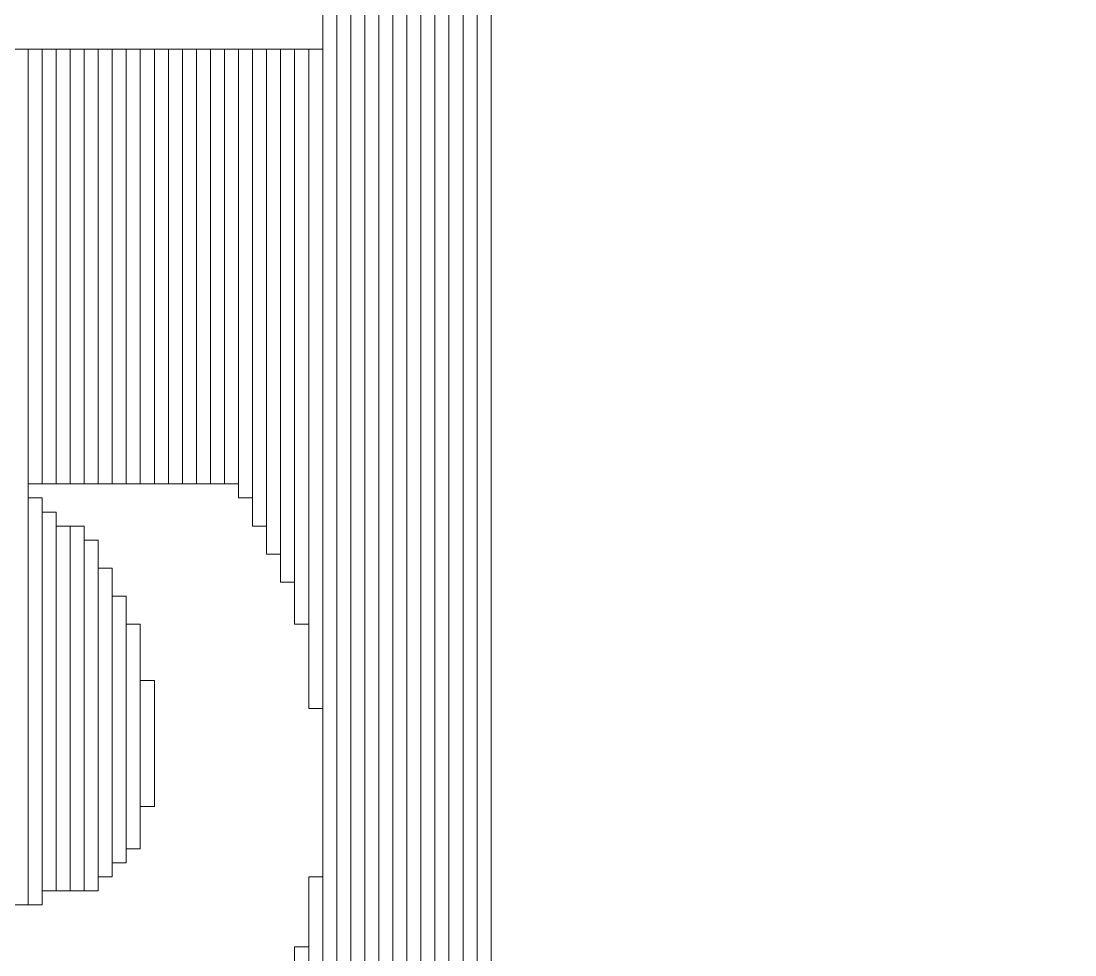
# Model space of a CAD drawing. Header units: millimetres. Extents: x -90 to 99, y -65 to 67.
# Drawn here: x -47.376 to -45.468, y 40.218 to 41.909 of the extents above; entities that cross this region are included whole.
import ezdxf

# ---------------------------------------------------------------- set-up
doc = ezdxf.new("R2010")
doc.units = ezdxf.units.MM
doc.header["$MEASUREMENT"] = 0
doc.layers.add('BG_OUTLINE', color=7, linetype='Continuous')
doc.layers.add('MA_PEN3', color=7, linetype='Continuous')

msp = doc.modelspace()

# ---------------------------------------------------------------- linework, layer by layer
at = {"layer": 'BG_OUTLINE', "color": 3, "lineweight": 9}
msp.add_open_spline([(-71.7269, -61.8795), (-71.7269, -61.8795), (-71.7343, 42.2681), (-71.7343, 42.2681), (-71.7343, 42.2681), (-71.7348, 43.0066), (-71.4419, 43.715), (-70.92, 44.2375), (-70.92, 44.2375), (-70.3982, 44.76), (-69.6866, 45.0538), (-68.9482, 45.0543), (-68.9482, 45.0543), (-68.9482, 45.0543), (75.2046, 45.0543), (75.2046, 45.0543), (75.2046, 45.0543), (76.8319, 45.0552), (78.1763, 43.7805), (78.2661, 42.1556), (78.2661, 42.1556), (78.2661, 42.1556), (78.2661, 31.2814), (78.2661, 31.2814), (78.2661, 31.2814), (78.2661, 31.2814), (72.2646, 31.2814), (72.2646, 31.2814), (72.2646, 31.2814), (72.2646, 31.2814), (72.2646, 26.9814), (72.2646, 26.9814), (72.2646, 26.9814), (72.2646, 26.9814), (78.2661, 26.9814), (78.2661, 26.9814), (78.2661, 26.9814), (78.2661, 26.9814), (78.2661, 18.6553), (78.2661, 18.6553), (78.2661, 18.6553), (78.2661, 18.6553), (72.2496, 18.6553), (72.2496, 18.6553), (72.2496, 18.6553), (72.2496, 18.6553), (72.2496, 14.3553), (72.2496, 14.3553), (72.2496, 14.3553), (72.2496, 14.3553), (78.2661, 14.3553), (78.2661, 14.3553), (78.2661, 14.3553), (78.2661, 14.3553), (78.2661, 9.255), (78.2661, 9.255), (78.2661, 9.255), (78.2661, 9.255), (72.2648, 9.255), (72.2648, 9.255), (72.2648, 9.255), (72.2648, 9.255), (72.2648, 4.955), (72.2648, 4.955), (72.2648, 4.955), (72.2648, 4.955), (78.2661, 4.955), (78.2661, 4.955), (78.2661, 4.955), (78.2661, 4.955), (78.2661, -3.3762), (78.2661, -3.3762), (78.2661, -3.3762), (78.2661, -3.3762), (72.2445, -3.3762), (72.2445, -3.3762), (72.2445, -3.3762), (72.2445, -3.3762), (72.2445, -7.6762), (72.2445, -7.6762), (72.2445, -7.6762), (72.2445, -7.6762), (78.2661, -7.6762), (78.2661, -7.6762), (78.2661, -7.6762), (78.2661, -7.6762), (78.2661, -12.7615), (78.2661, -12.7615), (78.2661, -12.7615), (78.2661, -12.7615), (72.2651, -12.7615), (72.2651, -12.7615), (72.2651, -12.7615), (72.2651, -12.7615), (72.2651, -17.0615), (72.2651, -17.0615), (72.2651, -17.0615), (72.2651, -17.0615), (78.2661, -17.0615), (78.2661, -17.0615), (78.2661, -17.0615), (78.2661, -17.0615), (78.2661, -25.4097), (78.2661, -25.4097), (78.2661, -25.4097), (78.2661, -25.4097), (72.2656, -25.4097), (72.2656, -25.4097), (72.2656, -25.4097), (72.2656, -25.4097), (72.2656, -29.7097), (72.2656, -29.7097), (72.2656, -29.7097), (72.2656, -29.7097), (78.2661, -29.7097), (78.2661, -29.7097), (78.2661, -29.7097), (78.2661, -29.7097), (78.2661, -34.793), (78.2661, -34.793), (78.2661, -34.793), (78.2661, -34.793), (72.2679, -34.793), (72.2679, -34.793), (72.2679, -34.793), (72.2679, -34.793), (72.2679, -39.0929), (72.2679, -39.0929), (72.2679, -39.0929), (72.2679, -39.0929), (78.2661, -39.0929), (78.2661, -39.0929), (78.2661, -39.0929), (78.2661, -39.0929), (78.2661, -47.4269), (78.2661, -47.4269), (78.2661, -47.4269), (78.2661, -47.4269), (72.2679, -47.4269), (72.2679, -47.4269), (72.2679, -47.4269), (72.2679, -47.4269), (72.2679, -51.7269), (72.2679, -51.7269), (72.2679, -51.7269), (72.2679, -51.7269), (78.2661, -51.7269), (78.2661, -51.7269), (78.2661, -51.7269), (78.2661, -51.7269), (78.2661, -51.8138), (78.2661, -51.8138), (78.2661, -51.8138), (78.2661, -51.8138), (78.2656, -61.8468), (78.2656, -61.8468), (78.2656, -61.8468), (78.2661, -62.6669), (77.9407, -63.4536), (77.3612, -64.0339), (77.3612, -64.0339), (76.7817, -64.6142), (75.9915, -64.9405), (75.1713, -64.941), (75.1713, -64.941), (75.1713, -64.941), (-68.6609, -64.9456), (-68.6609, -64.9456), (-68.6609, -64.9456), (-69.4735, -64.9461), (-70.2531, -64.6237), (-70.8281, -64.0495), (-70.8281, -64.0495), (-71.4031, -63.4752), (-71.7264, -62.6922), (-71.7269, -61.8795)], degree=3, knots=[0, 0, 0, 0, 0.022727, 0.022727, 0.022727, 0.022727, 0.045455, 0.045455, 0.045455, 0.045455, 0.068182, 0.068182, 0.068182, 0.068182, 0.090909, 0.090909, 0.090909, 0.090909, 0.113636, 0.113636, 0.113636, 0.113636, 0.136364, 0.136364, 0.136364, 0.136364, 0.159091, 0.159091, 0.159091, 0.159091, 0.181818, 0.181818, 0.181818, 0.181818, 0.204545, 0.204545, 0.204545, 0.204545, 0.227273, 0.227273, 0.227273, 0.227273, 0.25, 0.25, 0.25, 0.25, 0.272727, 0.272727, 0.272727, 0.272727, 0.295455, 0.295455, 0.295455, 0.295455, 0.318182, 0.318182, 0.318182, 0.318182, 0.340909, 0.340909, 0.340909, 0.340909, 0.363636, 0.363636, 0.363636, 0.363636, 0.386364, 0.386364, 0.386364, 0.386364, 0.409091, 0.409091, 0.409091, 0.409091, 0.431818, 0.431818, 0.431818, 0.431818, 0.454545, 0.454545, 0.454545, 0.454545, 0.477273, 0.477273, 0.477273, 0.477273, 0.5, 0.5, 0.5, 0.5, 0.522727, 0.522727, 0.522727, 0.522727, 0.545455, 0.545455, 0.545455, 0.545455, 0.568182, 0.568182, 0.568182, 0.568182, 0.590909, 0.590909, 0.590909, 0.590909, 0.613636, 0.613636, 0.613636, 0.613636, 0.636364, 0.636364, 0.636364, 0.636364, 0.659091, 0.659091, 0.659091, 0.659091, 0.681818, 0.681818, 0.681818, 0.681818, 0.704545, 0.704545, 0.704545, 0.704545, 0.727273, 0.727273, 0.727273, 0.727273, 0.75, 0.75, 0.75, 0.75, 0.772727, 0.772727, 0.772727, 0.772727, 0.795455, 0.795455, 0.795455, 0.795455, 0.818182, 0.818182, 0.818182, 0.818182, 0.840909, 0.840909, 0.840909, 0.840909, 0.863636, 0.863636, 0.863636, 0.863636, 0.886364, 0.886364, 0.886364, 0.886364, 0.909091, 0.909091, 0.909091, 0.909091, 0.931818, 0.931818, 0.931818, 0.931818, 0.954545, 0.954545, 0.954545, 0.954545, 0.977273, 0.977273, 0.977273, 0.977273, 1, 1, 1, 1], dxfattribs=at)
at = {"layer": 'MA_PEN3', "color": 5, "lineweight": 9}
for points in [[(-46.8295, 44.6019), (-46.8295, 44.6019), (-46.8041, 44.6019), (-46.8041, 44.6019), (-46.8041, 44.6019), (-46.8041, 44.6019), (-46.8041, 33.9085), (-46.8041, 33.9085), (-46.8041, 33.9085), (-46.8041, 33.9085), (-46.8295, 33.9085), (-46.8295, 33.9085), (-46.8295, 33.9085), (-46.8295, 33.9085), (-46.8295, 44.6019), (-46.8295, 44.6019)], [(-46.8041, 44.6019), (-46.8041, 44.6019), (-46.7787, 44.6019), (-46.7787, 44.6019), (-46.7787, 44.6019), (-46.7787, 44.6019), (-46.7787, 33.9085), (-46.7787, 33.9085), (-46.7787, 33.9085), (-46.7787, 33.9085), (-46.8041, 33.9085), (-46.8041, 33.9085), (-46.8041, 33.9085), (-46.8041, 33.9085), (-46.8041, 44.6019), (-46.8041, 44.6019)], [(-46.7787, 44.6019), (-46.7787, 44.6019), (-46.7533, 44.6019), (-46.7533, 44.6019), (-46.7533, 44.6019), (-46.7533, 44.6019), (-46.7533, 33.9085), (-46.7533, 33.9085), (-46.7533, 33.9085), (-46.7533, 33.9085), (-46.7787, 33.9085), (-46.7787, 33.9085), (-46.7787, 33.9085), (-46.7787, 33.9085), (-46.7787, 44.6019), (-46.7787, 44.6019)], [(-46.7533, 44.6019), (-46.7533, 44.6019), (-46.7279, 44.6019), (-46.7279, 44.6019), (-46.7279, 44.6019), (-46.7279, 44.6019), (-46.7279, 33.9085), (-46.7279, 33.9085), (-46.7279, 33.9085), (-46.7279, 33.9085), (-46.7533, 33.9085), (-46.7533, 33.9085), (-46.7533, 33.9085), (-46.7533, 33.9085), (-46.7533, 44.6019), (-46.7533, 44.6019)], [(-46.7279, 44.6019), (-46.7279, 44.6019), (-46.7025, 44.6019), (-46.7025, 44.6019), (-46.7025, 44.6019), (-46.7025, 44.6019), (-46.7025, 33.9085), (-46.7025, 33.9085), (-46.7025, 33.9085), (-46.7025, 33.9085), (-46.7279, 33.9085), (-46.7279, 33.9085), (-46.7279, 33.9085), (-46.7279, 33.9085), (-46.7279, 44.6019), (-46.7279, 44.6019)], [(-46.7025, 44.6019), (-46.7025, 44.6019), (-46.6771, 44.6019), (-46.6771, 44.6019), (-46.6771, 44.6019), (-46.6771, 44.6019), (-46.6771, 33.9085), (-46.6771, 33.9085), (-46.6771, 33.9085), (-46.6771, 33.9085), (-46.7025, 33.9085), (-46.7025, 33.9085), (-46.7025, 33.9085), (-46.7025, 33.9085), (-46.7025, 44.6019), (-46.7025, 44.6019)], [(-46.6771, 44.6019), (-46.6771, 44.6019), (-46.6517, 44.6019), (-46.6517, 44.6019), (-46.6517, 44.6019), (-46.6517, 44.6019), (-46.6517, 33.9085), (-46.6517, 33.9085), (-46.6517, 33.9085), (-46.6517, 33.9085), (-46.6771, 33.9085), (-46.6771, 33.9085), (-46.6771, 33.9085), (-46.6771, 33.9085), (-46.6771, 44.6019), (-46.6771, 44.6019)], [(-46.6517, 44.6019), (-46.6517, 44.6019), (-46.6263, 44.6019), (-46.6263, 44.6019), (-46.6263, 44.6019), (-46.6263, 44.6019), (-46.6263, 33.9085), (-46.6263, 33.9085), (-46.6263, 33.9085), (-46.6263, 33.9085), (-46.6517, 33.9085), (-46.6517, 33.9085), (-46.6517, 33.9085), (-46.6517, 33.9085), (-46.6517, 44.6019), (-46.6517, 44.6019)], [(-46.6263, 44.6019), (-46.6263, 44.6019), (-46.6009, 44.6019), (-46.6009, 44.6019), (-46.6009, 44.6019), (-46.6009, 44.6019), (-46.6009, 33.9085), (-46.6009, 33.9085), (-46.6009, 33.9085), (-46.6009, 33.9085), (-46.6263, 33.9085), (-46.6263, 33.9085), (-46.6263, 33.9085), (-46.6263, 33.9085), (-46.6263, 44.6019), (-46.6263, 44.6019)], [(-46.6009, 44.6019), (-46.6009, 44.6019), (-46.5755, 44.6019), (-46.5755, 44.6019), (-46.5755, 44.6019), (-46.5755, 44.6019), (-46.5755, 33.9085), (-46.5755, 33.9085), (-46.5755, 33.9085), (-46.5755, 33.9085), (-46.6009, 33.9085), (-46.6009, 33.9085), (-46.6009, 33.9085), (-46.6009, 33.9085), (-46.6009, 44.6019), (-46.6009, 44.6019)], [(-46.5755, 44.6019), (-46.5755, 44.6019), (-46.5501, 44.6019), (-46.5501, 44.6019), (-46.5501, 44.6019), (-46.5501, 44.6019), (-46.5501, 33.9085), (-46.5501, 33.9085), (-46.5501, 33.9085), (-46.5501, 33.9085), (-46.5755, 33.9085), (-46.5755, 33.9085), (-46.5755, 33.9085), (-46.5755, 33.9085), (-46.5755, 44.6019), (-46.5755, 44.6019)], [(-46.5501, 44.6019), (-46.5501, 44.6019), (-46.5247, 44.6019), (-46.5247, 44.6019), (-46.5247, 44.6019), (-46.5247, 44.6019), (-46.5247, 33.9085), (-46.5247, 33.9085), (-46.5247, 33.9085), (-46.5247, 33.9085), (-46.5501, 33.9085), (-46.5501, 33.9085), (-46.5501, 33.9085), (-46.5501, 33.9085), (-46.5501, 44.6019), (-46.5501, 44.6019)], [(-47.3883, 41.8587), (-47.3883, 41.8587), (-47.3629, 41.8587), (-47.3629, 41.8587), (-47.3629, 41.8587), (-47.3629, 41.8587), (-47.3629, 40.3093), (-47.3629, 40.3093), (-47.3629, 40.3093), (-47.3629, 40.3093), (-47.3883, 40.3093), (-47.3883, 40.3093), (-47.3883, 40.3093), (-47.3883, 40.3093), (-47.3883, 41.8587), (-47.3883, 41.8587)], [(-47.3629, 41.8587), (-47.3629, 41.8587), (-47.3375, 41.8587), (-47.3375, 41.8587), (-47.3375, 41.8587), (-47.3375, 41.8587), (-47.3375, 41.0713), (-47.3375, 41.0713), (-47.3375, 41.0713), (-47.3375, 41.0713), (-47.3629, 41.0713), (-47.3629, 41.0713), (-47.3629, 41.0713), (-47.3629, 41.0713), (-47.3629, 41.8587), (-47.3629, 41.8587)], [(-47.3375, 41.8587), (-47.3375, 41.8587), (-47.3121, 41.8587), (-47.3121, 41.8587), (-47.3121, 41.8587), (-47.3121, 41.8587), (-47.3121, 41.0713), (-47.3121, 41.0713), (-47.3121, 41.0713), (-47.3121, 41.0713), (-47.3375, 41.0713), (-47.3375, 41.0713), (-47.3375, 41.0713), (-47.3375, 41.0713), (-47.3375, 41.8587), (-47.3375, 41.8587)], [(-47.3121, 41.8587), (-47.3121, 41.8587), (-47.2867, 41.8587), (-47.2867, 41.8587), (-47.2867, 41.8587), (-47.2867, 41.8587), (-47.2867, 41.0713), (-47.2867, 41.0713), (-47.2867, 41.0713), (-47.2867, 41.0713), (-47.3121, 41.0713), (-47.3121, 41.0713), (-47.3121, 41.0713), (-47.3121, 41.0713), (-47.3121, 41.8587), (-47.3121, 41.8587)], [(-47.2867, 41.8587), (-47.2867, 41.8587), (-47.2613, 41.8587), (-47.2613, 41.8587), (-47.2613, 41.8587), (-47.2613, 41.8587), (-47.2613, 41.0713), (-47.2613, 41.0713), (-47.2613, 41.0713), (-47.2613, 41.0713), (-47.2867, 41.0713), (-47.2867, 41.0713), (-47.2867, 41.0713), (-47.2867, 41.0713), (-47.2867, 41.8587), (-47.2867, 41.8587)], [(-47.2613, 41.8587), (-47.2613, 41.8587), (-47.2359, 41.8587), (-47.2359, 41.8587), (-47.2359, 41.8587), (-47.2359, 41.8587), (-47.2359, 41.0713), (-47.2359, 41.0713), (-47.2359, 41.0713), (-47.2359, 41.0713), (-47.2613, 41.0713), (-47.2613, 41.0713), (-47.2613, 41.0713), (-47.2613, 41.0713), (-47.2613, 41.8587), (-47.2613, 41.8587)], [(-47.2359, 41.8587), (-47.2359, 41.8587), (-47.2105, 41.8587), (-47.2105, 41.8587), (-47.2105, 41.8587), (-47.2105, 41.8587), (-47.2105, 41.0713), (-47.2105, 41.0713), (-47.2105, 41.0713), (-47.2105, 41.0713), (-47.2359, 41.0713), (-47.2359, 41.0713), (-47.2359, 41.0713), (-47.2359, 41.0713), (-47.2359, 41.8587), (-47.2359, 41.8587)], [(-47.2105, 41.8587), (-47.2105, 41.8587), (-47.1851, 41.8587), (-47.1851, 41.8587), (-47.1851, 41.8587), (-47.1851, 41.8587), (-47.1851, 41.0713), (-47.1851, 41.0713), (-47.1851, 41.0713), (-47.1851, 41.0713), (-47.2105, 41.0713), (-47.2105, 41.0713), (-47.2105, 41.0713), (-47.2105, 41.0713), (-47.2105, 41.8587), (-47.2105, 41.8587)], [(-47.1851, 41.8587), (-47.1851, 41.8587), (-47.1597, 41.8587), (-47.1597, 41.8587), (-47.1597, 41.8587), (-47.1597, 41.8587), (-47.1597, 41.0713), (-47.1597, 41.0713), (-47.1597, 41.0713), (-47.1597, 41.0713), (-47.1851, 41.0713), (-47.1851, 41.0713), (-47.1851, 41.0713), (-47.1851, 41.0713), (-47.1851, 41.8587), (-47.1851, 41.8587)], [(-47.1597, 41.8587), (-47.1597, 41.8587), (-47.1343, 41.8587), (-47.1343, 41.8587), (-47.1343, 41.8587), (-47.1343, 41.8587), (-47.1343, 41.0713), (-47.1343, 41.0713), (-47.1343, 41.0713), (-47.1343, 41.0713), (-47.1597, 41.0713), (-47.1597, 41.0713), (-47.1597, 41.0713), (-47.1597, 41.0713), (-47.1597, 41.8587), (-47.1597, 41.8587)], [(-47.1343, 41.8587), (-47.1343, 41.8587), (-47.1089, 41.8587), (-47.1089, 41.8587), (-47.1089, 41.8587), (-47.1089, 41.8587), (-47.1089, 41.0713), (-47.1089, 41.0713), (-47.1089, 41.0713), (-47.1089, 41.0713), (-47.1343, 41.0713), (-47.1343, 41.0713), (-47.1343, 41.0713), (-47.1343, 41.0713), (-47.1343, 41.8587), (-47.1343, 41.8587)], [(-47.1089, 41.8587), (-47.1089, 41.8587), (-47.0835, 41.8587), (-47.0835, 41.8587), (-47.0835, 41.8587), (-47.0835, 41.8587), (-47.0835, 41.0713), (-47.0835, 41.0713), (-47.0835, 41.0713), (-47.0835, 41.0713), (-47.1089, 41.0713), (-47.1089, 41.0713), (-47.1089, 41.0713), (-47.1089, 41.0713), (-47.1089, 41.8587), (-47.1089, 41.8587)], [(-47.0835, 41.8587), (-47.0835, 41.8587), (-47.0581, 41.8587), (-47.0581, 41.8587), (-47.0581, 41.8587), (-47.0581, 41.8587), (-47.0581, 41.0713), (-47.0581, 41.0713), (-47.0581, 41.0713), (-47.0581, 41.0713), (-47.0835, 41.0713), (-47.0835, 41.0713), (-47.0835, 41.0713), (-47.0835, 41.0713), (-47.0835, 41.8587), (-47.0835, 41.8587)], [(-47.0581, 41.8587), (-47.0581, 41.8587), (-47.0327, 41.8587), (-47.0327, 41.8587), (-47.0327, 41.8587), (-47.0327, 41.8587), (-47.0327, 41.0713), (-47.0327, 41.0713), (-47.0327, 41.0713), (-47.0327, 41.0713), (-47.0581, 41.0713), (-47.0581, 41.0713), (-47.0581, 41.0713), (-47.0581, 41.0713), (-47.0581, 41.8587), (-47.0581, 41.8587)], [(-47.0327, 41.8587), (-47.0327, 41.8587), (-47.0073, 41.8587), (-47.0073, 41.8587), (-47.0073, 41.8587), (-47.0073, 41.8587), (-47.0073, 41.0713), (-47.0073, 41.0713), (-47.0073, 41.0713), (-47.0073, 41.0713), (-47.0327, 41.0713), (-47.0327, 41.0713), (-47.0327, 41.0713), (-47.0327, 41.0713), (-47.0327, 41.8587), (-47.0327, 41.8587)], [(-47.0073, 41.8587), (-47.0073, 41.8587), (-46.9819, 41.8587), (-46.9819, 41.8587), (-46.9819, 41.8587), (-46.9819, 41.8587), (-46.9819, 41.0713), (-46.9819, 41.0713), (-46.9819, 41.0713), (-46.9819, 41.0713), (-47.0073, 41.0713), (-47.0073, 41.0713), (-47.0073, 41.0713), (-47.0073, 41.0713), (-47.0073, 41.8587), (-47.0073, 41.8587)], [(-46.9819, 41.8587), (-46.9819, 41.8587), (-46.9565, 41.8587), (-46.9565, 41.8587), (-46.9565, 41.8587), (-46.9565, 41.8587), (-46.9565, 41.0459), (-46.9565, 41.0459), (-46.9565, 41.0459), (-46.9565, 41.0459), (-46.9819, 41.0459), (-46.9819, 41.0459), (-46.9819, 41.0459), (-46.9819, 41.0459), (-46.9819, 41.8587), (-46.9819, 41.8587)], [(-46.9565, 41.8587), (-46.9565, 41.8587), (-46.9311, 41.8587), (-46.9311, 41.8587), (-46.9311, 41.8587), (-46.9311, 41.8587), (-46.9311, 40.9951), (-46.9311, 40.9951), (-46.9311, 40.9951), (-46.9311, 40.9951), (-46.9565, 40.9951), (-46.9565, 40.9951), (-46.9565, 40.9951), (-46.9565, 40.9951), (-46.9565, 41.8587), (-46.9565, 41.8587)], [(-46.9311, 41.8587), (-46.9311, 41.8587), (-46.9057, 41.8587), (-46.9057, 41.8587), (-46.9057, 41.8587), (-46.9057, 41.8587), (-46.9057, 40.9443), (-46.9057, 40.9443), (-46.9057, 40.9443), (-46.9057, 40.9443), (-46.9311, 40.9443), (-46.9311, 40.9443), (-46.9311, 40.9443), (-46.9311, 40.9443), (-46.9311, 41.8587), (-46.9311, 41.8587)], [(-46.9057, 41.8587), (-46.9057, 41.8587), (-46.8803, 41.8587), (-46.8803, 41.8587), (-46.8803, 41.8587), (-46.8803, 41.8587), (-46.8803, 40.8935), (-46.8803, 40.8935), (-46.8803, 40.8935), (-46.8803, 40.8935), (-46.9057, 40.8935), (-46.9057, 40.8935), (-46.9057, 40.8935), (-46.9057, 40.8935), (-46.9057, 41.8587), (-46.9057, 41.8587)], [(-46.8803, 41.8587), (-46.8803, 41.8587), (-46.8549, 41.8587), (-46.8549, 41.8587), (-46.8549, 41.8587), (-46.8549, 41.8587), (-46.8549, 40.8173), (-46.8549, 40.8173), (-46.8549, 40.8173), (-46.8549, 40.8173), (-46.8803, 40.8173), (-46.8803, 40.8173), (-46.8803, 40.8173), (-46.8803, 40.8173), (-46.8803, 41.8587), (-46.8803, 41.8587)], [(-46.8549, 41.8587), (-46.8549, 41.8587), (-46.8295, 41.8587), (-46.8295, 41.8587), (-46.8295, 41.8587), (-46.8295, 41.8587), (-46.8295, 40.6649), (-46.8295, 40.6649), (-46.8295, 40.6649), (-46.8295, 40.6649), (-46.8549, 40.6649), (-46.8549, 40.6649), (-46.8549, 40.6649), (-46.8549, 40.6649), (-46.8549, 41.8587), (-46.8549, 41.8587)], [(-47.3629, 41.0459), (-47.3629, 41.0459), (-47.3375, 41.0459), (-47.3375, 41.0459), (-47.3375, 41.0459), (-47.3375, 41.0459), (-47.3375, 40.3093), (-47.3375, 40.3093), (-47.3375, 40.3093), (-47.3375, 40.3093), (-47.3629, 40.3093), (-47.3629, 40.3093), (-47.3629, 40.3093), (-47.3629, 40.3093), (-47.3629, 41.0459), (-47.3629, 41.0459)], [(-47.3375, 41.0205), (-47.3375, 41.0205), (-47.3121, 41.0205), (-47.3121, 41.0205), (-47.3121, 41.0205), (-47.3121, 41.0205), (-47.3121, 40.3347), (-47.3121, 40.3347), (-47.3121, 40.3347), (-47.3121, 40.3347), (-47.3375, 40.3347), (-47.3375, 40.3347), (-47.3375, 40.3347), (-47.3375, 40.3347), (-47.3375, 41.0205), (-47.3375, 41.0205)], [(-47.3121, 40.9951), (-47.3121, 40.9951), (-47.2867, 40.9951), (-47.2867, 40.9951), (-47.2867, 40.9951), (-47.2867, 40.9951), (-47.2867, 40.3347), (-47.2867, 40.3347), (-47.2867, 40.3347), (-47.2867, 40.3347), (-47.3121, 40.3347), (-47.3121, 40.3347), (-47.3121, 40.3347), (-47.3121, 40.3347), (-47.3121, 40.9951), (-47.3121, 40.9951)], [(-47.2867, 40.9951), (-47.2867, 40.9951), (-47.2613, 40.9951), (-47.2613, 40.9951), (-47.2613, 40.9951), (-47.2613, 40.9951), (-47.2613, 40.3347), (-47.2613, 40.3347), (-47.2613, 40.3347), (-47.2613, 40.3347), (-47.2867, 40.3347), (-47.2867, 40.3347), (-47.2867, 40.3347), (-47.2867, 40.3347), (-47.2867, 40.9951), (-47.2867, 40.9951)], [(-47.2613, 40.9697), (-47.2613, 40.9697), (-47.2359, 40.9697), (-47.2359, 40.9697), (-47.2359, 40.9697), (-47.2359, 40.9697), (-47.2359, 40.3347), (-47.2359, 40.3347), (-47.2359, 40.3347), (-47.2359, 40.3347), (-47.2613, 40.3347), (-47.2613, 40.3347), (-47.2613, 40.3347), (-47.2613, 40.3347), (-47.2613, 40.9697), (-47.2613, 40.9697)], [(-47.2359, 40.9189), (-47.2359, 40.9189), (-47.2105, 40.9189), (-47.2105, 40.9189), (-47.2105, 40.9189), (-47.2105, 40.9189), (-47.2105, 40.3601), (-47.2105, 40.3601), (-47.2105, 40.3601), (-47.2105, 40.3601), (-47.2359, 40.3601), (-47.2359, 40.3601), (-47.2359, 40.3601), (-47.2359, 40.3601), (-47.2359, 40.9189), (-47.2359, 40.9189)], [(-47.2105, 40.8681), (-47.2105, 40.8681), (-47.1851, 40.8681), (-47.1851, 40.8681), (-47.1851, 40.8681), (-47.1851, 40.8681), (-47.1851, 40.3855), (-47.1851, 40.3855), (-47.1851, 40.3855), (-47.1851, 40.3855), (-47.2105, 40.3855), (-47.2105, 40.3855), (-47.2105, 40.3855), (-47.2105, 40.3855), (-47.2105, 40.8681), (-47.2105, 40.8681)], [(-47.1851, 40.8173), (-47.1851, 40.8173), (-47.1597, 40.8173), (-47.1597, 40.8173), (-47.1597, 40.8173), (-47.1597, 40.8173), (-47.1597, 40.4109), (-47.1597, 40.4109), (-47.1597, 40.4109), (-47.1597, 40.4109), (-47.1851, 40.4109), (-47.1851, 40.4109), (-47.1851, 40.4109), (-47.1851, 40.4109), (-47.1851, 40.8173), (-47.1851, 40.8173)], [(-47.1597, 40.7157), (-47.1597, 40.7157), (-47.1343, 40.7157), (-47.1343, 40.7157), (-47.1343, 40.7157), (-47.1343, 40.7157), (-47.1343, 40.4871), (-47.1343, 40.4871), (-47.1343, 40.4871), (-47.1343, 40.4871), (-47.1597, 40.4871), (-47.1597, 40.4871), (-47.1597, 40.4871), (-47.1597, 40.4871), (-47.1597, 40.7157), (-47.1597, 40.7157)], [(-46.8549, 40.3601), (-46.8549, 40.3601), (-46.8295, 40.3601), (-46.8295, 40.3601), (-46.8295, 40.3601), (-46.8295, 40.3601), (-46.8295, 33.9085), (-46.8295, 33.9085), (-46.8295, 33.9085), (-46.8295, 33.9085), (-46.8549, 33.9085), (-46.8549, 33.9085), (-46.8549, 33.9085), (-46.8549, 33.9085), (-46.8549, 40.3601), (-46.8549, 40.3601)], [(-46.8803, 40.2331), (-46.8803, 40.2331), (-46.8549, 40.2331), (-46.8549, 40.2331), (-46.8549, 40.2331), (-46.8549, 40.2331), (-46.8549, 39.6997), (-46.8549, 39.6997), (-46.8549, 39.6997), (-46.8549, 39.6997), (-46.8803, 39.6997), (-46.8803, 39.6997), (-46.8803, 39.6997), (-46.8803, 39.6997), (-46.8803, 40.2331), (-46.8803, 40.2331)]]:
    msp.add_open_spline(points, degree=3, knots=[0, 0, 0, 0, 0.25, 0.25, 0.25, 0.25, 0.5, 0.5, 0.5, 0.5, 0.75, 0.75, 0.75, 0.75, 1, 1, 1, 1], dxfattribs=at)

doc.saveas('drawing.dxf')
